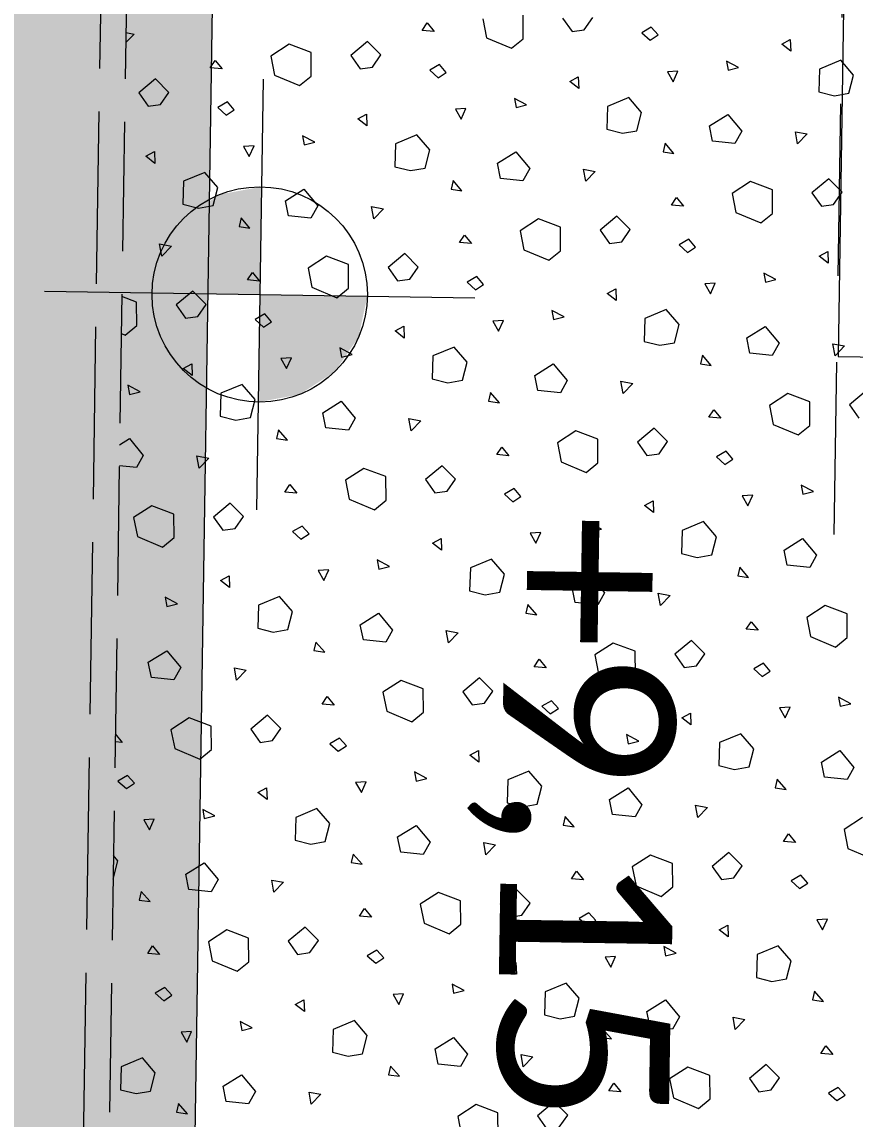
# Model space of a CAD drawing. Header units: metres. Extents: x -19025 to 34897, y -14024 to 26069.
# Drawn here: x -12855 to -12371, y -892 to -255 of the extents above; entities that cross this region are included whole.
import ezdxf

# ---------------------------------------------------------------- set-up
doc = ezdxf.new("R2010")
doc.units = ezdxf.units.M
doc.header["$MEASUREMENT"] = 0
for name, pattern in [('Strichlinie eng', [0.1, 0.075, -0.025]), ('Strichlinie mittel', [0.15, 0.1, -0.05]), ('Untersicht', [0.125, 0.1, -0.025])]:
    doc.linetypes.add(name, pattern=pattern)
for name, color, linetype in [('140 Bruestung Attika', 7, 'Continuous'), ('212 Gefälle 2D', 7, 'Continuous'), ('220 Bodenaufbau', 7, 'Continuous'), ('221 Gefälledämmung 3D', 7, 'Continuous'), ('910 Kote allgemein', 7, 'Continuous'), ('930 Beschriftung Allgemein', 7, 'Continuous'), ('937 Beschriftung Detail', 7, 'Continuous')]:
    doc.layers.add(name, color=color, linetype=linetype)
doc.styles.add('ERSTELLTER_STIL_5', font='calibril.ttf')

# ---------------------------------------------------------------- blocks, each defined once
blk = doc.blocks.new('Decke_5_1', base_point=(-13.24432, 2.8969))
at = {"layer": '220 Bodenaufbau', "color": 7, "linetype": 'Untersicht', "lineweight": 13, "flags": 128}
blk.add_lwpolyline([(-13.24432, 2.8969), (-13.18205, 6.95643), (-14.51577, 6.97688), (-14.57804, 2.91736)], close=True, dxfattribs=at)
blk = doc.blocks.new('Linie_9_1', base_point=(-14.13448, 3.75065))
at = {"layer": '212 Gefälle 2D', "color": 32, "linetype": 'Strichlinie mittel', "lineweight": 5, "true_color": 0xdd6f00}
blk.add_line((-14.13448, 3.75065), (-14.126, 4.30373), dxfattribs=at)
blk = doc.blocks.new('*X767')
at = {"layer": '930 Beschriftung Allgemein', "color": 254, "linetype": 'Continuous', "lineweight": 9, "true_color": 0xd4d4d4}
for p, q in [((-14.31508, 4.03837), (-14.31521, 4.05203)), ((-14.37381, 4.04311), (-14.37093, 4.0475)), ((-14.37093, 4.0475), (-14.36686, 4.04251)), ((-14.33858, 4.04997), (-14.3364, 4.03894)), ((-14.2922, 4.0503), (-14.28673, 4.04259)), ((-14.27961, 4.04362), (-14.27469, 4.05065)), ((-14.24069, 4.04509), (-14.24628, 4.04183)), ((-14.2367, 4.04055), (-14.24069, 4.04509)), ((-14.54112, 4.04107), (-14.54588, 4.03616)), ((-14.54579, 4.04196), (-14.54112, 4.04107)), ((-14.36686, 4.04251), (-14.37381, 4.04311)), ((-14.3364, 4.03894), (-14.32187, 4.03284)), ((-14.32187, 4.03284), (-14.31508, 4.03837)), ((-14.28673, 4.04259), (-14.27961, 4.04362)), ((-14.24628, 4.04183), (-14.24139, 4.03744)), ((-14.24139, 4.03744), (-14.2367, 4.04055)), ((-14.45103, 4.03516), (-14.46168, 4.02826)), ((-14.43831, 4.03033), (-14.45103, 4.03516)), ((-14.40555, 4.0367), (-14.4153, 4.02859)), ((-14.39779, 4.02894), (-14.40555, 4.0367)), ((-14.16498, 4.03522), (-14.15998, 4.03793)), ((-14.15969, 4.03113), (-14.16498, 4.03522)), ((-14.15998, 4.03793), (-14.15969, 4.03113)), ((-14.49691, 4.02141), (-14.49403, 4.02579)), ((-14.49403, 4.02579), (-14.48996, 4.02081)), ((-14.46168, 4.02826), (-14.45951, 4.01724)), ((-14.43818, 4.01666), (-14.43831, 4.03033)), ((-14.4153, 4.02859), (-14.40983, 4.02089)), ((-14.40271, 4.02191), (-14.39779, 4.02894)), ((-14.19705, 4.02542), (-14.19612, 4.0201)), ((-14.19, 4.02164), (-14.19705, 4.02542)), ((-14.13069, 4.02591), (-14.14301, 4.02077)), ((-14.12322, 4.01719), (-14.13069, 4.02591)), ((-14.48996, 4.02081), (-14.49691, 4.02141)), ((-14.40983, 4.02089), (-14.40271, 4.02191)), ((-14.36379, 4.02339), (-14.36938, 4.02012)), ((-14.36938, 4.02012), (-14.3645, 4.01573)), ((-14.3598, 4.01884), (-14.36379, 4.02339)), ((-14.22522, 4.01962), (-14.23132, 4.01923)), ((-14.23132, 4.01923), (-14.22801, 4.01343)), ((-14.22801, 4.01343), (-14.22522, 4.01962)), ((-14.19612, 4.0201), (-14.19, 4.02164)), ((-14.14301, 4.02077), (-14.14341, 4.00747)), ((-14.52865, 4.01499), (-14.5384, 4.00689)), ((-14.52089, 4.00724), (-14.52865, 4.01499)), ((-14.45951, 4.01724), (-14.44497, 4.01113)), ((-14.44497, 4.01113), (-14.43818, 4.01666)), ((-14.3645, 4.01573), (-14.3598, 4.01884)), ((-14.28808, 4.01352), (-14.28308, 4.01622)), ((-14.2828, 4.00943), (-14.28808, 4.01352)), ((-14.28308, 4.01622), (-14.2828, 4.00943)), ((-14.12593, 4.00667), (-14.12322, 4.01719)), ((-14.5384, 4.00689), (-14.53293, 3.99918)), ((-14.52581, 4.00021), (-14.52089, 4.00724)), ((-14.14341, 4.00747), (-14.13433, 4.00519)), ((-14.13433, 4.00519), (-14.12593, 4.00667)), ((-14.53293, 3.99918), (-14.52581, 4.00021)), ((-14.48689, 4.00168), (-14.49248, 3.99841)), ((-14.4829, 3.99714), (-14.48689, 4.00168)), ((-14.32015, 4.00371), (-14.31922, 3.9984)), ((-14.3131, 3.99993), (-14.32015, 4.00371)), ((-14.31922, 3.9984), (-14.3131, 3.99993)), ((-14.25379, 4.00421), (-14.26612, 3.99907)), ((-14.24632, 3.99549), (-14.25379, 4.00421)), ((-14.49248, 3.99841), (-14.4876, 3.99403)), ((-14.4876, 3.99403), (-14.4829, 3.99714)), ((-14.41118, 3.99181), (-14.40618, 3.99452)), ((-14.40618, 3.99452), (-14.4059, 3.98772)), ((-14.34833, 3.99792), (-14.35442, 3.99753)), ((-14.35442, 3.99753), (-14.35111, 3.99172)), ((-14.35111, 3.99172), (-14.34833, 3.99792)), ((-14.26612, 3.99907), (-14.26651, 3.98577)), ((-14.24903, 3.98497), (-14.24632, 3.99549)), ((-14.20694, 3.98775), (-14.19625, 3.99443)), ((-14.19625, 3.99443), (-14.18814, 3.98468)), ((-14.4059, 3.98772), (-14.41118, 3.99181)), ((-14.20515, 3.97894), (-14.20694, 3.98775)), ((-14.44325, 3.982), (-14.44232, 3.97669)), ((-14.4362, 3.97823), (-14.44325, 3.982)), ((-14.37689, 3.9825), (-14.38922, 3.97736)), ((-14.36942, 3.97378), (-14.37689, 3.9825)), ((-14.26651, 3.98577), (-14.25744, 3.98349)), ((-14.25744, 3.98349), (-14.24903, 3.98497)), ((-14.18814, 3.98468), (-14.19214, 3.97758)), ((-14.15696, 3.98439), (-14.15011, 3.98309)), ((-14.15571, 3.97731), (-14.15696, 3.98439)), ((-14.15011, 3.98309), (-14.15571, 3.97731)), ((-14.47143, 3.97621), (-14.47752, 3.97582)), ((-14.47752, 3.97582), (-14.47421, 3.97001)), ((-14.47421, 3.97001), (-14.47143, 3.97621)), ((-14.44232, 3.97669), (-14.4362, 3.97823)), ((-14.38922, 3.97736), (-14.38961, 3.96406)), ((-14.23272, 3.97776), (-14.23389, 3.97276)), ((-14.22757, 3.97182), (-14.23272, 3.97776)), ((-14.19214, 3.97758), (-14.20515, 3.97894)), ((-14.53428, 3.9701), (-14.52928, 3.97281)), ((-14.529, 3.96602), (-14.53428, 3.9701)), ((-14.52928, 3.97281), (-14.529, 3.96602)), ((-14.37213, 3.96326), (-14.36942, 3.97378)), ((-14.33004, 3.96605), (-14.31935, 3.97272)), ((-14.31935, 3.97272), (-14.31124, 3.96297)), ((-14.23389, 3.97276), (-14.22757, 3.97182)), ((-14.38961, 3.96406), (-14.38054, 3.96178)), ((-14.38054, 3.96178), (-14.37213, 3.96326)), ((-14.32825, 3.95723), (-14.33004, 3.96605)), ((-14.31124, 3.96297), (-14.31524, 3.95588)), ((-14.28006, 3.96269), (-14.27321, 3.96138)), ((-14.27881, 3.95561), (-14.28006, 3.96269)), ((-14.51232, 3.95566), (-14.51271, 3.94235)), ((-14.49999, 3.9608), (-14.51232, 3.95566)), ((-14.49252, 3.95207), (-14.49999, 3.9608)), ((-14.35582, 3.95605), (-14.357, 3.95105)), ((-14.35067, 3.95012), (-14.35582, 3.95605)), ((-14.31524, 3.95588), (-14.32825, 3.95723)), ((-14.27321, 3.96138), (-14.27881, 3.95561)), ((-14.18312, 3.95547), (-14.19377, 3.94857)), ((-14.1704, 3.95064), (-14.18312, 3.95547)), ((-14.13764, 3.95701), (-14.14739, 3.9489)), ((-14.12988, 3.94925), (-14.13764, 3.95701)), ((-14.49523, 3.94156), (-14.49252, 3.95207)), ((-14.45314, 3.94434), (-14.44245, 3.95102)), ((-14.44245, 3.95102), (-14.43434, 3.94127)), ((-14.357, 3.95105), (-14.35067, 3.95012)), ((-14.17028, 3.93697), (-14.1704, 3.95064)), ((-14.14739, 3.9489), (-14.14192, 3.9412)), ((-14.1348, 3.94222), (-14.12988, 3.94925)), ((-14.45136, 3.93553), (-14.45314, 3.94434)), ((-14.229, 3.94172), (-14.22612, 3.9461)), ((-14.22612, 3.9461), (-14.22205, 3.94112)), ((-14.19377, 3.94857), (-14.1916, 3.93755)), ((-14.51271, 3.94235), (-14.50364, 3.94007)), ((-14.50364, 3.94007), (-14.49523, 3.94156)), ((-14.43434, 3.94127), (-14.43834, 3.93417)), ((-14.40316, 3.94098), (-14.39631, 3.93968)), ((-14.40191, 3.9339), (-14.40316, 3.94098)), ((-14.39631, 3.93968), (-14.40191, 3.9339)), ((-14.22205, 3.94112), (-14.229, 3.94172)), ((-14.1916, 3.93755), (-14.17706, 3.93144)), ((-14.17706, 3.93144), (-14.17028, 3.93697)), ((-14.14192, 3.9412), (-14.1348, 3.94222)), ((-14.47892, 3.93435), (-14.4801, 3.92935)), ((-14.47377, 3.92841), (-14.47892, 3.93435)), ((-14.43834, 3.93417), (-14.45136, 3.93553)), ((-14.30622, 3.93376), (-14.31687, 3.92687)), ((-14.29351, 3.92893), (-14.30622, 3.93376)), ((-14.26074, 3.93531), (-14.27049, 3.9272)), ((-14.25298, 3.92755), (-14.26074, 3.93531)), ((-14.4801, 3.92935), (-14.47377, 3.92841)), ((-14.3521, 3.92001), (-14.34922, 3.9244)), ((-14.34922, 3.9244), (-14.34515, 3.91941)), ((-14.31687, 3.92687), (-14.3147, 3.91584)), ((-14.29338, 3.91527), (-14.29351, 3.92893)), ((-14.27049, 3.9272), (-14.26503, 3.91949)), ((-14.25791, 3.92052), (-14.25298, 3.92755)), ((-14.52626, 3.91927), (-14.51941, 3.91797)), ((-14.52501, 3.91219), (-14.52626, 3.91927)), ((-14.51941, 3.91797), (-14.52501, 3.91219)), ((-14.34515, 3.91941), (-14.3521, 3.92001)), ((-14.26503, 3.91949), (-14.25791, 3.92052)), ((-14.21898, 3.92199), (-14.22457, 3.91873)), ((-14.22457, 3.91873), (-14.21969, 3.91434)), ((-14.21969, 3.91434), (-14.21499, 3.91745)), ((-14.21499, 3.91745), (-14.21898, 3.92199)), ((-14.42932, 3.91206), (-14.43997, 3.90516)), ((-14.41661, 3.90723), (-14.42932, 3.91206)), ((-14.38384, 3.9136), (-14.39359, 3.90549)), ((-14.37609, 3.90584), (-14.38384, 3.9136)), ((-14.3147, 3.91584), (-14.30016, 3.90973)), ((-14.30016, 3.90973), (-14.29338, 3.91527)), ((-14.14327, 3.91212), (-14.13827, 3.91483)), ((-14.13799, 3.90803), (-14.14327, 3.91212)), ((-14.13827, 3.91483), (-14.13799, 3.90803)), ((-14.43997, 3.90516), (-14.4378, 3.89414)), ((-14.41648, 3.89356), (-14.41661, 3.90723)), ((-14.39359, 3.90549), (-14.38813, 3.89778)), ((-14.38101, 3.89881), (-14.37609, 3.90584)), ((-14.4752, 3.89831), (-14.47232, 3.90269)), ((-14.46825, 3.89771), (-14.4752, 3.89831)), ((-14.47232, 3.90269), (-14.46825, 3.89771)), ((-14.38813, 3.89778), (-14.38101, 3.89881)), ((-14.34209, 3.90029), (-14.34767, 3.89702)), ((-14.33809, 3.89574), (-14.34209, 3.90029)), ((-14.17535, 3.90231), (-14.17441, 3.897)), ((-14.16829, 3.89854), (-14.17535, 3.90231)), ((-14.17441, 3.897), (-14.16829, 3.89854)), ((-14.50694, 3.89189), (-14.51669, 3.88379)), ((-14.49919, 3.88413), (-14.50694, 3.89189)), ((-14.4378, 3.89414), (-14.42326, 3.88803)), ((-14.42326, 3.88803), (-14.41648, 3.89356)), ((-14.34767, 3.89702), (-14.34279, 3.89263)), ((-14.34279, 3.89263), (-14.33809, 3.89574)), ((-14.26637, 3.89042), (-14.26137, 3.89312)), ((-14.26137, 3.89312), (-14.26109, 3.88633)), ((-14.20352, 3.89652), (-14.20961, 3.89613)), ((-14.20961, 3.89613), (-14.2063, 3.89033)), ((-14.2063, 3.89033), (-14.20352, 3.89652)), ((-14.53971, 3.88552), (-14.54814, 3.88873)), ((-14.53958, 3.87185), (-14.53971, 3.88552)), ((-14.26109, 3.88633), (-14.26637, 3.89042)), ((-14.51669, 3.88379), (-14.51123, 3.87608)), ((-14.50411, 3.87711), (-14.49919, 3.88413)), ((-14.29845, 3.88061), (-14.29751, 3.8753)), ((-14.29139, 3.87683), (-14.29845, 3.88061)), ((-14.23208, 3.88111), (-14.24441, 3.87597)), ((-14.22461, 3.87238), (-14.23208, 3.88111)), ((-14.51123, 3.87608), (-14.50411, 3.87711)), ((-14.46519, 3.87858), (-14.47077, 3.87531)), ((-14.47077, 3.87531), (-14.46589, 3.87093)), ((-14.46589, 3.87093), (-14.46119, 3.87404)), ((-14.46119, 3.87404), (-14.46519, 3.87858)), ((-14.32662, 3.87482), (-14.33271, 3.87443)), ((-14.33271, 3.87443), (-14.32941, 3.86862)), ((-14.32941, 3.86862), (-14.32662, 3.87482)), ((-14.29751, 3.8753), (-14.29139, 3.87683)), ((-14.24441, 3.87597), (-14.2448, 3.86266)), ((-14.54847, 3.86721), (-14.54636, 3.86632)), ((-14.54636, 3.86632), (-14.53958, 3.87185)), ((-14.38947, 3.86871), (-14.38448, 3.87142)), ((-14.38419, 3.86462), (-14.38947, 3.86871)), ((-14.38448, 3.87142), (-14.38419, 3.86462)), ((-14.22732, 3.86187), (-14.22461, 3.87238)), ((-14.18523, 3.86465), (-14.17454, 3.87133)), ((-14.17454, 3.87133), (-14.16643, 3.86158)), ((-14.2448, 3.86266), (-14.23573, 3.86038)), ((-14.23573, 3.86038), (-14.22732, 3.86187)), ((-14.18345, 3.85584), (-14.18523, 3.86465)), ((-14.16643, 3.86158), (-14.17043, 3.85448)), ((-14.13525, 3.86129), (-14.12841, 3.85999)), ((-14.134, 3.85421), (-14.13525, 3.86129)), ((-14.12841, 3.85999), (-14.134, 3.85421)), ((-14.42155, 3.8589), (-14.42061, 3.85359)), ((-14.41449, 3.85513), (-14.42155, 3.8589)), ((-14.42061, 3.85359), (-14.41449, 3.85513)), ((-14.36751, 3.85426), (-14.3679, 3.84096)), ((-14.35518, 3.8594), (-14.36751, 3.85426)), ((-14.34771, 3.85068), (-14.35518, 3.8594)), ((-14.21102, 3.85466), (-14.21219, 3.84966)), ((-14.20586, 3.84872), (-14.21102, 3.85466)), ((-14.17043, 3.85448), (-14.18345, 3.85584)), ((-14.51258, 3.847), (-14.50758, 3.84971)), ((-14.50729, 3.84292), (-14.51258, 3.847)), ((-14.50758, 3.84971), (-14.50729, 3.84292)), ((-14.44972, 3.85311), (-14.45581, 3.85272)), ((-14.45581, 3.85272), (-14.45251, 3.84691)), ((-14.45251, 3.84691), (-14.44972, 3.85311)), ((-14.35042, 3.84016), (-14.34771, 3.85068)), ((-14.30833, 3.84295), (-14.29764, 3.84962)), ((-14.29764, 3.84962), (-14.28953, 3.83987)), ((-14.21219, 3.84966), (-14.20586, 3.84872)), ((-14.3679, 3.84096), (-14.35883, 3.83868)), ((-14.30655, 3.83413), (-14.30833, 3.84295)), ((-14.54465, 3.8372), (-14.54371, 3.83189)), ((-14.53759, 3.83342), (-14.54465, 3.8372)), ((-14.47828, 3.8377), (-14.49061, 3.83256)), ((-14.47081, 3.82897), (-14.47828, 3.8377)), ((-14.35883, 3.83868), (-14.35042, 3.84016)), ((-14.28953, 3.83987), (-14.29353, 3.83278)), ((-14.25835, 3.83959), (-14.25151, 3.83828)), ((-14.2571, 3.8325), (-14.25835, 3.83959)), ((-14.25151, 3.83828), (-14.2571, 3.8325)), ((-14.54371, 3.83189), (-14.53759, 3.83342)), ((-14.49061, 3.83256), (-14.491, 3.81925)), ((-14.47352, 3.81846), (-14.47081, 3.82897)), ((-14.43143, 3.82124), (-14.42074, 3.82792)), ((-14.42074, 3.82792), (-14.41264, 3.81816)), ((-14.33412, 3.83295), (-14.33529, 3.82795)), ((-14.33529, 3.82795), (-14.32896, 3.82701)), ((-14.32896, 3.82701), (-14.33412, 3.83295)), ((-14.29353, 3.83278), (-14.30655, 3.83413)), ((-14.16142, 3.83237), (-14.17206, 3.82547)), ((-14.1487, 3.82754), (-14.16142, 3.83237)), ((-14.11593, 3.83391), (-14.12568, 3.8258)), ((-14.20729, 3.81862), (-14.20442, 3.823)), ((-14.20442, 3.823), (-14.20034, 3.81802)), ((-14.17206, 3.82547), (-14.16989, 3.81445)), ((-14.14857, 3.81387), (-14.1487, 3.82754)), ((-14.12568, 3.8258), (-14.12022, 3.8181)), ((-14.491, 3.81925), (-14.48193, 3.81697)), ((-14.48193, 3.81697), (-14.47352, 3.81846)), ((-14.42965, 3.81243), (-14.43143, 3.82124)), ((-14.41264, 3.81816), (-14.41663, 3.81107)), ((-14.38145, 3.81788), (-14.37461, 3.81658)), ((-14.38021, 3.8108), (-14.38145, 3.81788)), ((-14.37461, 3.81658), (-14.38021, 3.8108)), ((-14.20034, 3.81802), (-14.20729, 3.81862)), ((-14.45722, 3.81124), (-14.45839, 3.80625)), ((-14.45206, 3.80531), (-14.45722, 3.81124)), ((-14.41663, 3.81107), (-14.42965, 3.81243)), ((-14.28452, 3.81066), (-14.29516, 3.80377)), ((-14.2718, 3.80583), (-14.28452, 3.81066)), ((-14.23904, 3.8122), (-14.24879, 3.8041)), ((-14.23128, 3.80445), (-14.23904, 3.8122)), ((-14.16989, 3.81445), (-14.15535, 3.80834)), ((-14.15535, 3.80834), (-14.14857, 3.81387)), ((-14.54946, 3.8027), (-14.54384, 3.80621)), ((-14.54384, 3.80621), (-14.53574, 3.79646)), ((-14.45839, 3.80625), (-14.45206, 3.80531)), ((-14.29516, 3.80377), (-14.29299, 3.79274)), ((-14.27167, 3.79216), (-14.2718, 3.80583)), ((-14.24879, 3.8041), (-14.24332, 3.79639)), ((-14.2362, 3.79742), (-14.23128, 3.80445)), ((-14.53574, 3.79646), (-14.53973, 3.78936)), ((-14.50456, 3.79617), (-14.49771, 3.79487)), ((-14.50331, 3.78909), (-14.50456, 3.79617)), ((-14.33039, 3.79691), (-14.32752, 3.8013)), ((-14.32344, 3.79631), (-14.33039, 3.79691)), ((-14.32752, 3.8013), (-14.32344, 3.79631)), ((-14.24332, 3.79639), (-14.2362, 3.79742)), ((-14.19728, 3.79889), (-14.20286, 3.79562)), ((-14.19328, 3.79435), (-14.19728, 3.79889)), ((-14.53973, 3.78936), (-14.54965, 3.7904)), ((-14.49771, 3.79487), (-14.50331, 3.78909)), ((-14.36214, 3.7905), (-14.37189, 3.78239)), ((-14.35438, 3.78274), (-14.36214, 3.7905)), ((-14.29299, 3.79274), (-14.27845, 3.78663)), ((-14.27845, 3.78663), (-14.27167, 3.79216)), ((-14.20286, 3.79562), (-14.19798, 3.79124)), ((-14.19798, 3.79124), (-14.19328, 3.79435)), ((-14.40762, 3.78896), (-14.41827, 3.78206)), ((-14.3949, 3.78413), (-14.40762, 3.78896)), ((-14.39477, 3.77046), (-14.3949, 3.78413)), ((-14.4535, 3.7752), (-14.45062, 3.77959)), ((-14.45062, 3.77959), (-14.44654, 3.7746)), ((-14.41827, 3.78206), (-14.41609, 3.77103)), ((-14.37189, 3.78239), (-14.36642, 3.77468)), ((-14.3593, 3.77571), (-14.35438, 3.78274)), ((-14.32038, 3.77718), (-14.32596, 3.77392)), ((-14.31638, 3.77264), (-14.32038, 3.77718)), ((-14.15364, 3.77921), (-14.1527, 3.7739)), ((-14.14658, 3.77544), (-14.15364, 3.77921)), ((-14.44654, 3.7746), (-14.4535, 3.7752)), ((-14.41609, 3.77103), (-14.40155, 3.76493)), ((-14.36642, 3.77468), (-14.3593, 3.77571)), ((-14.32596, 3.77392), (-14.32108, 3.76953)), ((-14.32108, 3.76953), (-14.31638, 3.77264)), ((-14.18181, 3.77342), (-14.1879, 3.77303)), ((-14.1879, 3.77303), (-14.1846, 3.76723)), ((-14.1846, 3.76723), (-14.18181, 3.77342)), ((-14.1527, 3.7739), (-14.14658, 3.77544)), ((-14.53072, 3.76725), (-14.54137, 3.76035)), ((-14.518, 3.76242), (-14.53072, 3.76725)), ((-14.48524, 3.76879), (-14.49499, 3.76068)), ((-14.47748, 3.76103), (-14.48524, 3.76879)), ((-14.40155, 3.76493), (-14.39477, 3.77046)), ((-14.24467, 3.76731), (-14.23967, 3.77002)), ((-14.23938, 3.76323), (-14.24467, 3.76731)), ((-14.23967, 3.77002), (-14.23938, 3.76323)), ((-14.54137, 3.76035), (-14.53919, 3.74933)), ((-14.51787, 3.74875), (-14.518, 3.76242)), ((-14.49499, 3.76068), (-14.48952, 3.75298)), ((-14.4824, 3.75401), (-14.47748, 3.76103)), ((-14.21038, 3.75801), (-14.2227, 3.75287)), ((-14.20291, 3.74928), (-14.21038, 3.75801)), ((-14.48952, 3.75298), (-14.4824, 3.75401)), ((-14.44348, 3.75548), (-14.44907, 3.75221)), ((-14.44907, 3.75221), (-14.44418, 3.74782)), ((-14.43948, 3.75094), (-14.44348, 3.75548)), ((-14.30491, 3.75171), (-14.31101, 3.75133)), ((-14.3077, 3.74552), (-14.30491, 3.75171)), ((-14.27674, 3.75751), (-14.2758, 3.7522)), ((-14.26969, 3.75373), (-14.27674, 3.75751)), ((-14.2758, 3.7522), (-14.26969, 3.75373)), ((-14.2227, 3.75287), (-14.2231, 3.73956)), ((-14.53919, 3.74933), (-14.52466, 3.74322)), ((-14.52466, 3.74322), (-14.51787, 3.74875)), ((-14.44418, 3.74782), (-14.43948, 3.75094)), ((-14.36777, 3.74561), (-14.36277, 3.74832)), ((-14.36248, 3.74152), (-14.36777, 3.74561)), ((-14.36277, 3.74832), (-14.36248, 3.74152)), ((-14.31101, 3.75133), (-14.3077, 3.74552)), ((-14.20561, 3.73877), (-14.20291, 3.74928)), ((-14.16352, 3.74155), (-14.15284, 3.74823)), ((-14.15284, 3.74823), (-14.14473, 3.73848)), ((-14.2231, 3.73956), (-14.21402, 3.73728)), ((-14.21402, 3.73728), (-14.20561, 3.73877)), ((-14.16174, 3.73274), (-14.16352, 3.74155)), ((-14.39984, 3.7358), (-14.39891, 3.73049)), ((-14.39279, 3.73203), (-14.39984, 3.7358)), ((-14.33348, 3.7363), (-14.3458, 3.73116)), ((-14.32601, 3.72758), (-14.33348, 3.7363)), ((-14.14872, 3.73138), (-14.16174, 3.73274)), ((-14.14473, 3.73848), (-14.14872, 3.73138)), ((-14.49087, 3.7239), (-14.48587, 3.72661)), ((-14.48587, 3.72661), (-14.48559, 3.71981)), ((-14.42801, 3.73001), (-14.43411, 3.72962)), ((-14.43411, 3.72962), (-14.4308, 3.72381)), ((-14.4308, 3.72381), (-14.42801, 3.73001)), ((-14.39891, 3.73049), (-14.39279, 3.73203)), ((-14.3458, 3.73116), (-14.3462, 3.71786)), ((-14.32872, 3.71706), (-14.32601, 3.72758)), ((-14.28662, 3.71984), (-14.27594, 3.72652)), ((-14.27594, 3.72652), (-14.26783, 3.71677)), ((-14.18931, 3.73156), (-14.19048, 3.72656)), ((-14.19048, 3.72656), (-14.18416, 3.72562)), ((-14.18416, 3.72562), (-14.18931, 3.73156)), ((-14.48559, 3.71981), (-14.49087, 3.7239)), ((-14.28484, 3.71103), (-14.28662, 3.71984)), ((-14.52294, 3.7141), (-14.52201, 3.70878)), ((-14.51589, 3.71032), (-14.52294, 3.7141)), ((-14.45658, 3.71459), (-14.46891, 3.70945)), ((-14.44911, 3.70587), (-14.45658, 3.71459)), ((-14.3462, 3.71786), (-14.33712, 3.71558)), ((-14.33712, 3.71558), (-14.32872, 3.71706)), ((-14.26783, 3.71677), (-14.27183, 3.70968)), ((-14.23665, 3.71648), (-14.2298, 3.71518)), ((-14.2354, 3.7094), (-14.23665, 3.71648)), ((-14.2298, 3.71518), (-14.2354, 3.7094)), ((-14.52201, 3.70878), (-14.51589, 3.71032)), ((-14.46891, 3.70945), (-14.4693, 3.69615)), ((-14.31241, 3.70985), (-14.31358, 3.70485)), ((-14.30726, 3.70391), (-14.31241, 3.70985)), ((-14.27183, 3.70968), (-14.28484, 3.71103)), ((-14.13971, 3.70927), (-14.15036, 3.70237)), ((-14.12699, 3.70444), (-14.13971, 3.70927)), ((-14.45182, 3.69535), (-14.44911, 3.70587)), ((-14.40973, 3.69814), (-14.39904, 3.70481)), ((-14.39904, 3.70481), (-14.39093, 3.69506)), ((-14.31358, 3.70485), (-14.30726, 3.70391)), ((-14.15036, 3.70237), (-14.14819, 3.69135)), ((-14.12686, 3.69077), (-14.12699, 3.70444)), ((-14.4693, 3.69615), (-14.46023, 3.69387)), ((-14.46023, 3.69387), (-14.45182, 3.69535)), ((-14.40794, 3.68933), (-14.40973, 3.69814)), ((-14.39093, 3.69506), (-14.39493, 3.68797)), ((-14.35975, 3.69478), (-14.3529, 3.69348)), ((-14.3585, 3.6877), (-14.35975, 3.69478)), ((-14.18559, 3.69552), (-14.18271, 3.6999)), ((-14.17864, 3.69492), (-14.18559, 3.69552)), ((-14.18271, 3.6999), (-14.17864, 3.69492)), ((-14.43551, 3.68814), (-14.43668, 3.68315)), ((-14.43036, 3.68221), (-14.43551, 3.68814)), ((-14.39493, 3.68797), (-14.40794, 3.68933)), ((-14.3529, 3.69348), (-14.3585, 3.6877)), ((-14.21733, 3.6891), (-14.22708, 3.681)), ((-14.20957, 3.68134), (-14.21733, 3.6891)), ((-14.14819, 3.69135), (-14.13365, 3.68524)), ((-14.13365, 3.68524), (-14.12686, 3.69077)), ((-14.53283, 3.67643), (-14.52214, 3.68311)), ((-14.52214, 3.68311), (-14.51403, 3.67336)), ((-14.43668, 3.68315), (-14.43036, 3.68221)), ((-14.26281, 3.68756), (-14.27346, 3.68067)), ((-14.25009, 3.68273), (-14.26281, 3.68756)), ((-14.24996, 3.66906), (-14.25009, 3.68273)), ((-14.53104, 3.66762), (-14.53283, 3.67643)), ((-14.30869, 3.67381), (-14.30581, 3.6782)), ((-14.30581, 3.6782), (-14.30174, 3.67321)), ((-14.27346, 3.68067), (-14.27129, 3.66964)), ((-14.22708, 3.681), (-14.22161, 3.67329)), ((-14.21449, 3.67432), (-14.20957, 3.68134)), ((-14.17557, 3.67579), (-14.18116, 3.67252)), ((-14.17158, 3.67125), (-14.17557, 3.67579)), ((-14.51403, 3.67336), (-14.51803, 3.66626)), ((-14.48285, 3.67307), (-14.476, 3.67177)), ((-14.4816, 3.66599), (-14.48285, 3.67307)), ((-14.476, 3.67177), (-14.4816, 3.66599)), ((-14.30174, 3.67321), (-14.30869, 3.67381)), ((-14.27129, 3.66964), (-14.25675, 3.66353)), ((-14.25675, 3.66353), (-14.24996, 3.66906)), ((-14.22161, 3.67329), (-14.21449, 3.67432)), ((-14.18116, 3.67252), (-14.17628, 3.66814)), ((-14.17628, 3.66814), (-14.17158, 3.67125)), ((-14.51803, 3.66626), (-14.53104, 3.66762)), ((-14.38591, 3.66586), (-14.39656, 3.65896)), ((-14.37319, 3.66103), (-14.38591, 3.66586)), ((-14.34043, 3.6674), (-14.35018, 3.65929)), ((-14.33267, 3.65964), (-14.34043, 3.6674)), ((-14.43179, 3.6521), (-14.42891, 3.65649)), ((-14.42891, 3.65649), (-14.42484, 3.6515)), ((-14.39656, 3.65896), (-14.39439, 3.64793)), ((-14.37307, 3.64736), (-14.37319, 3.66103)), ((-14.35018, 3.65929), (-14.34471, 3.65158)), ((-14.33759, 3.65261), (-14.33267, 3.65964)), ((-14.13193, 3.65611), (-14.131, 3.6508)), ((-14.12488, 3.65234), (-14.13193, 3.65611)), ((-14.42484, 3.6515), (-14.43179, 3.6521)), ((-14.34471, 3.65158), (-14.33759, 3.65261)), ((-14.29867, 3.65408), (-14.30426, 3.65082)), ((-14.30426, 3.65082), (-14.29938, 3.64643)), ((-14.29938, 3.64643), (-14.29468, 3.64954)), ((-14.29468, 3.64954), (-14.29867, 3.65408)), ((-14.16011, 3.65032), (-14.1662, 3.64993)), ((-14.1662, 3.64993), (-14.16289, 3.64412)), ((-14.16289, 3.64412), (-14.16011, 3.65032)), ((-14.131, 3.6508), (-14.12488, 3.65234)), ((-14.50901, 3.64415), (-14.51966, 3.63725)), ((-14.4963, 3.63932), (-14.50901, 3.64415)), ((-14.46353, 3.64569), (-14.47328, 3.63758)), ((-14.45577, 3.63793), (-14.46353, 3.64569)), ((-14.39439, 3.64793), (-14.37985, 3.64183)), ((-14.37985, 3.64183), (-14.37307, 3.64736)), ((-14.22296, 3.64421), (-14.21796, 3.64692)), ((-14.21768, 3.64013), (-14.22296, 3.64421)), ((-14.21796, 3.64692), (-14.21768, 3.64013)), ((-14.51966, 3.63725), (-14.51749, 3.62623)), ((-14.49617, 3.62565), (-14.4963, 3.63932)), ((-14.47328, 3.63758), (-14.46782, 3.62988)), ((-14.4607, 3.6309), (-14.45577, 3.63793)), ((-14.55204, 3.63474), (-14.55201, 3.63478)), ((-14.55201, 3.63478), (-14.54794, 3.6298)), ((-14.46782, 3.62988), (-14.4607, 3.6309)), ((-14.42177, 3.63238), (-14.42736, 3.62911)), ((-14.41778, 3.62783), (-14.42177, 3.63238)), ((-14.25503, 3.63441), (-14.2541, 3.6291)), ((-14.24798, 3.63063), (-14.25503, 3.63441)), ((-14.2541, 3.6291), (-14.24798, 3.63063)), ((-14.18867, 3.63491), (-14.201, 3.62977)), ((-14.1812, 3.62618), (-14.18867, 3.63491)), ((-14.54794, 3.6298), (-14.55211, 3.63016)), ((-14.51749, 3.62623), (-14.50295, 3.62012)), ((-14.50295, 3.62012), (-14.49617, 3.62565)), ((-14.42736, 3.62911), (-14.42248, 3.62472)), ((-14.42248, 3.62472), (-14.41778, 3.62783)), ((-14.34606, 3.62251), (-14.34106, 3.62521)), ((-14.34106, 3.62521), (-14.34078, 3.61842)), ((-14.28321, 3.62861), (-14.2893, 3.62822)), ((-14.2893, 3.62822), (-14.28599, 3.62242)), ((-14.28599, 3.62242), (-14.28321, 3.62861)), ((-14.201, 3.62977), (-14.20139, 3.61646)), ((-14.18391, 3.61567), (-14.1812, 3.62618)), ((-14.14182, 3.61845), (-14.13113, 3.62513)), ((-14.13113, 3.62513), (-14.12302, 3.61537)), ((-14.34078, 3.61842), (-14.34606, 3.62251)), ((-14.14004, 3.60964), (-14.14182, 3.61845)), ((-14.37814, 3.6127), (-14.3772, 3.60739)), ((-14.37108, 3.60892), (-14.37814, 3.6127)), ((-14.31177, 3.6132), (-14.3241, 3.60806)), ((-14.3043, 3.60448), (-14.31177, 3.6132)), ((-14.20139, 3.61646), (-14.19232, 3.61418)), ((-14.19232, 3.61418), (-14.18391, 3.61567)), ((-14.12302, 3.61537), (-14.12702, 3.60828)), ((-14.54488, 3.61067), (-14.55046, 3.60741)), ((-14.55046, 3.60741), (-14.54558, 3.60302)), ((-14.54558, 3.60302), (-14.54088, 3.60613)), ((-14.54088, 3.60613), (-14.54488, 3.61067)), ((-14.40631, 3.60691), (-14.4124, 3.60652)), ((-14.4124, 3.60652), (-14.40909, 3.60071)), ((-14.40909, 3.60071), (-14.40631, 3.60691)), ((-14.3772, 3.60739), (-14.37108, 3.60892)), ((-14.3241, 3.60806), (-14.32449, 3.59476)), ((-14.1676, 3.60845), (-14.16878, 3.60346)), ((-14.16245, 3.60252), (-14.1676, 3.60845)), ((-14.12702, 3.60828), (-14.14004, 3.60964)), ((-14.46916, 3.6008), (-14.46416, 3.60351)), ((-14.46388, 3.59671), (-14.46916, 3.6008)), ((-14.46416, 3.60351), (-14.46388, 3.59671)), ((-14.30701, 3.59396), (-14.3043, 3.60448)), ((-14.26492, 3.59674), (-14.25423, 3.60342)), ((-14.25423, 3.60342), (-14.24612, 3.59367)), ((-14.16878, 3.60346), (-14.16245, 3.60252)), ((-14.32449, 3.59476), (-14.31542, 3.59248)), ((-14.31542, 3.59248), (-14.30701, 3.59396)), ((-14.26314, 3.58793), (-14.26492, 3.59674)), ((-14.24612, 3.59367), (-14.25012, 3.58657)), ((-14.21494, 3.59338), (-14.20809, 3.59208)), ((-14.21369, 3.5863), (-14.21494, 3.59338)), ((-14.50124, 3.59099), (-14.5003, 3.58568)), ((-14.49418, 3.58722), (-14.50124, 3.59099)), ((-14.5003, 3.58568), (-14.49418, 3.58722)), ((-14.4472, 3.58635), (-14.44759, 3.57305)), ((-14.43487, 3.59149), (-14.4472, 3.58635)), ((-14.4274, 3.58277), (-14.43487, 3.59149)), ((-14.29071, 3.58675), (-14.29188, 3.58175)), ((-14.28555, 3.58081), (-14.29071, 3.58675)), ((-14.25012, 3.58657), (-14.26314, 3.58793)), ((-14.20809, 3.59208), (-14.21369, 3.5863)), ((-14.118, 3.58617), (-14.12865, 3.57927)), ((-14.52941, 3.5852), (-14.5355, 3.58481)), ((-14.5355, 3.58481), (-14.5322, 3.57901)), ((-14.5322, 3.57901), (-14.52941, 3.5852)), ((-14.43011, 3.57225), (-14.4274, 3.58277)), ((-14.38802, 3.57504), (-14.37733, 3.58171)), ((-14.37733, 3.58171), (-14.36922, 3.57196)), ((-14.29188, 3.58175), (-14.28555, 3.58081)), ((-14.38624, 3.56622), (-14.38802, 3.57504)), ((-14.16388, 3.57241), (-14.161, 3.5768)), ((-14.161, 3.5768), (-14.15693, 3.57181)), ((-14.12865, 3.57927), (-14.12648, 3.56824)), ((-14.44759, 3.57305), (-14.43852, 3.57077)), ((-14.43852, 3.57077), (-14.43011, 3.57225)), ((-14.36922, 3.57196), (-14.37322, 3.56487)), ((-14.33804, 3.57168), (-14.3312, 3.57037)), ((-14.33679, 3.5646), (-14.33804, 3.57168)), ((-14.3312, 3.57037), (-14.33679, 3.5646)), ((-14.15693, 3.57181), (-14.16388, 3.57241)), ((-14.12648, 3.56824), (-14.11194, 3.56214)), ((-14.55321, 3.55055), (-14.5505, 3.56106)), ((-14.5505, 3.56106), (-14.55312, 3.56412)), ((-14.41381, 3.56504), (-14.41498, 3.56004)), ((-14.40865, 3.55911), (-14.41381, 3.56504)), ((-14.37322, 3.56487), (-14.38624, 3.56622)), ((-14.2411, 3.56446), (-14.25175, 3.55756)), ((-14.22839, 3.55963), (-14.2411, 3.56446)), ((-14.19562, 3.566), (-14.20537, 3.55789)), ((-14.18787, 3.55824), (-14.19562, 3.566)), ((-14.51112, 3.55333), (-14.50043, 3.56001)), ((-14.50043, 3.56001), (-14.49232, 3.55026)), ((-14.41498, 3.56004), (-14.40865, 3.55911)), ((-14.28698, 3.55071), (-14.2841, 3.55509)), ((-14.2841, 3.55509), (-14.28003, 3.55011)), ((-14.25175, 3.55756), (-14.24958, 3.54654)), ((-14.22826, 3.54596), (-14.22839, 3.55963)), ((-14.20537, 3.55789), (-14.19991, 3.55019)), ((-14.19279, 3.55122), (-14.18787, 3.55824)), ((-14.55333, 3.55053), (-14.55321, 3.55055)), ((-14.50934, 3.54452), (-14.51112, 3.55333)), ((-14.49232, 3.55026), (-14.49632, 3.54316)), ((-14.46114, 3.54997), (-14.4543, 3.54867)), ((-14.45989, 3.54289), (-14.46114, 3.54997)), ((-14.4543, 3.54867), (-14.45989, 3.54289)), ((-14.28003, 3.55011), (-14.28698, 3.55071)), ((-14.19991, 3.55019), (-14.19279, 3.55122)), ((-14.15387, 3.55269), (-14.15945, 3.54942)), ((-14.15945, 3.54942), (-14.15457, 3.54503)), ((-14.15457, 3.54503), (-14.14987, 3.54815)), ((-14.14987, 3.54815), (-14.15387, 3.55269)), ((-14.53691, 3.54334), (-14.53808, 3.53834)), ((-14.53175, 3.5374), (-14.53691, 3.54334)), ((-14.49632, 3.54316), (-14.50934, 3.54452)), ((-14.36421, 3.54276), (-14.37485, 3.53586)), ((-14.35149, 3.53792), (-14.36421, 3.54276)), ((-14.31872, 3.5443), (-14.32847, 3.53619)), ((-14.31097, 3.53654), (-14.31872, 3.5443)), ((-14.24958, 3.54654), (-14.23504, 3.54043)), ((-14.23504, 3.54043), (-14.22826, 3.54596)), ((-14.53808, 3.53834), (-14.53175, 3.5374)), ((-14.37485, 3.53586), (-14.37268, 3.52483)), ((-14.35136, 3.52426), (-14.35149, 3.53792)), ((-14.32847, 3.53619), (-14.32301, 3.52848)), ((-14.31589, 3.52951), (-14.31097, 3.53654)), ((-14.41008, 3.529), (-14.40721, 3.53339)), ((-14.40313, 3.5284), (-14.41008, 3.529)), ((-14.40721, 3.53339), (-14.40313, 3.5284)), ((-14.32301, 3.52848), (-14.31589, 3.52951)), ((-14.27697, 3.53098), (-14.28255, 3.52772)), ((-14.27297, 3.52644), (-14.27697, 3.53098)), ((-14.44182, 3.52259), (-14.45158, 3.51448)), ((-14.43407, 3.51483), (-14.44182, 3.52259)), ((-14.37268, 3.52483), (-14.35814, 3.51873)), ((-14.35814, 3.51873), (-14.35136, 3.52426)), ((-14.28255, 3.52772), (-14.27767, 3.52333)), ((-14.27767, 3.52333), (-14.27297, 3.52644)), ((-14.20126, 3.52111), (-14.19626, 3.52382)), ((-14.19626, 3.52382), (-14.19597, 3.51702)), ((-14.1384, 3.52722), (-14.14449, 3.52683)), ((-14.14449, 3.52683), (-14.14119, 3.52102)), ((-14.14119, 3.52102), (-14.1384, 3.52722)), ((-14.48731, 3.52105), (-14.49795, 3.51415)), ((-14.47459, 3.51622), (-14.48731, 3.52105)), ((-14.47446, 3.50255), (-14.47459, 3.51622)), ((-14.19597, 3.51702), (-14.20126, 3.52111)), ((-14.53318, 3.5073), (-14.53031, 3.51168)), ((-14.53031, 3.51168), (-14.52623, 3.5067)), ((-14.49795, 3.51415), (-14.49578, 3.50313)), ((-14.45158, 3.51448), (-14.44611, 3.50678)), ((-14.43899, 3.5078), (-14.43407, 3.51483)), ((-14.23333, 3.51131), (-14.23239, 3.50599)), ((-14.22627, 3.50753), (-14.23333, 3.51131)), ((-14.16696, 3.5118), (-14.17929, 3.50666)), ((-14.15949, 3.50308), (-14.16696, 3.5118)), ((-14.52623, 3.5067), (-14.53318, 3.5073)), ((-14.49578, 3.50313), (-14.48124, 3.49702)), ((-14.44611, 3.50678), (-14.43899, 3.5078)), ((-14.40007, 3.50928), (-14.40565, 3.50601)), ((-14.40565, 3.50601), (-14.40077, 3.50162)), ((-14.40077, 3.50162), (-14.39607, 3.50473)), ((-14.39607, 3.50473), (-14.40007, 3.50928)), ((-14.2615, 3.50551), (-14.26759, 3.50512)), ((-14.26759, 3.50512), (-14.26429, 3.49932)), ((-14.26429, 3.49932), (-14.2615, 3.50551)), ((-14.23239, 3.50599), (-14.22627, 3.50753)), ((-14.17929, 3.50666), (-14.17968, 3.49336)), ((-14.1622, 3.49256), (-14.15949, 3.50308)), ((-14.48124, 3.49702), (-14.47446, 3.50255)), ((-14.32436, 3.49941), (-14.31936, 3.50211)), ((-14.31907, 3.49532), (-14.32436, 3.49941)), ((-14.31936, 3.50211), (-14.31907, 3.49532)), ((-14.17968, 3.49336), (-14.17061, 3.49108)), ((-14.17061, 3.49108), (-14.1622, 3.49256)), ((-14.52317, 3.48757), (-14.52875, 3.4843)), ((-14.52875, 3.4843), (-14.52387, 3.47992)), ((-14.51917, 3.48303), (-14.52317, 3.48757)), ((-14.35643, 3.4896), (-14.35549, 3.48429)), ((-14.34937, 3.48582), (-14.35643, 3.4896)), ((-14.35549, 3.48429), (-14.34937, 3.48582)), ((-14.30239, 3.48496), (-14.30278, 3.47166)), ((-14.29006, 3.4901), (-14.30239, 3.48496)), ((-14.28259, 3.48138), (-14.29006, 3.4901)), ((-14.1459, 3.48535), (-14.14707, 3.48036)), ((-14.14074, 3.47942), (-14.1459, 3.48535)), ((-14.52387, 3.47992), (-14.51917, 3.48303)), ((-14.44746, 3.4777), (-14.44246, 3.48041)), ((-14.44217, 3.47361), (-14.44746, 3.4777)), ((-14.44246, 3.48041), (-14.44217, 3.47361)), ((-14.3846, 3.48381), (-14.39069, 3.48342)), ((-14.39069, 3.48342), (-14.38739, 3.47761)), ((-14.38739, 3.47761), (-14.3846, 3.48381)), ((-14.2853, 3.47086), (-14.28259, 3.48138)), ((-14.24321, 3.47364), (-14.23252, 3.48032)), ((-14.23252, 3.48032), (-14.22442, 3.47057)), ((-14.14707, 3.48036), (-14.14074, 3.47942)), ((-14.30278, 3.47166), (-14.29371, 3.46938)), ((-14.24143, 3.46483), (-14.24321, 3.47364)), ((-14.47953, 3.46789), (-14.47859, 3.46258)), ((-14.47248, 3.46412), (-14.47953, 3.46789)), ((-14.41317, 3.46839), (-14.42549, 3.46325)), ((-14.4057, 3.45967), (-14.41317, 3.46839)), ((-14.29371, 3.46938), (-14.2853, 3.47086)), ((-14.22841, 3.46347), (-14.24143, 3.46483)), ((-14.22442, 3.47057), (-14.22841, 3.46347)), ((-14.19324, 3.47028), (-14.18639, 3.46898)), ((-14.19199, 3.4632), (-14.19324, 3.47028)), ((-14.18639, 3.46898), (-14.19199, 3.4632)), ((-14.5077, 3.4621), (-14.51379, 3.46171)), ((-14.51379, 3.46171), (-14.51049, 3.45591)), ((-14.51049, 3.45591), (-14.5077, 3.4621)), ((-14.47859, 3.46258), (-14.47248, 3.46412)), ((-14.42549, 3.46325), (-14.42589, 3.44995)), ((-14.4084, 3.44915), (-14.4057, 3.45967)), ((-14.36631, 3.45194), (-14.35563, 3.45861)), ((-14.35563, 3.45861), (-14.34752, 3.44886)), ((-14.269, 3.46365), (-14.27017, 3.45865)), ((-14.27017, 3.45865), (-14.26385, 3.45771)), ((-14.26385, 3.45771), (-14.269, 3.46365)), ((-14.14218, 3.44931), (-14.1393, 3.4537)), ((-14.1393, 3.4537), (-14.13522, 3.44871)), ((-14.53627, 3.44669), (-14.54859, 3.44155)), ((-14.5288, 3.43796), (-14.53627, 3.44669)), ((-14.42589, 3.44995), (-14.41681, 3.44767)), ((-14.41681, 3.44767), (-14.4084, 3.44915)), ((-14.36453, 3.44312), (-14.36631, 3.45194)), ((-14.34752, 3.44886), (-14.35151, 3.44177)), ((-14.31634, 3.44858), (-14.30949, 3.44727)), ((-14.31509, 3.4415), (-14.31634, 3.44858)), ((-14.30949, 3.44727), (-14.31509, 3.4415)), ((-14.13522, 3.44871), (-14.14218, 3.44931)), ((-14.54859, 3.44155), (-14.54899, 3.42824)), ((-14.3921, 3.44194), (-14.39327, 3.43694)), ((-14.38695, 3.43601), (-14.3921, 3.44194)), ((-14.35151, 3.44177), (-14.36453, 3.44312)), ((-14.2194, 3.44136), (-14.23005, 3.43446)), ((-14.20668, 3.43653), (-14.2194, 3.44136)), ((-14.17392, 3.4429), (-14.18367, 3.43479)), ((-14.16616, 3.43514), (-14.17392, 3.4429)), ((-14.53151, 3.42745), (-14.5288, 3.43796)), ((-14.48941, 3.43023), (-14.47873, 3.43691)), ((-14.47873, 3.43691), (-14.47062, 3.42716)), ((-14.39327, 3.43694), (-14.38695, 3.43601)), ((-14.23005, 3.43446), (-14.22787, 3.42344)), ((-14.20655, 3.42286), (-14.20668, 3.43653)), ((-14.18367, 3.43479), (-14.1782, 3.42709)), ((-14.17108, 3.42811), (-14.16616, 3.43514)), ((-14.54899, 3.42824), (-14.53991, 3.42596)), ((-14.53991, 3.42596), (-14.53151, 3.42745)), ((-14.48763, 3.42142), (-14.48941, 3.43023)), ((-14.47062, 3.42716), (-14.47462, 3.42006)), ((-14.43944, 3.42687), (-14.43259, 3.42557)), ((-14.43819, 3.41979), (-14.43944, 3.42687)), ((-14.26528, 3.42761), (-14.2624, 3.43199)), ((-14.25833, 3.42701), (-14.26528, 3.42761)), ((-14.2624, 3.43199), (-14.25833, 3.42701)), ((-14.1782, 3.42709), (-14.17108, 3.42811)), ((-14.13216, 3.42959), (-14.13775, 3.42632)), ((-14.12816, 3.42504), (-14.13216, 3.42959)), ((-14.47462, 3.42006), (-14.48763, 3.42142)), ((-14.43259, 3.42557), (-14.43819, 3.41979)), ((-14.29702, 3.4212), (-14.30677, 3.41309)), ((-14.28926, 3.41344), (-14.29702, 3.4212)), ((-14.22787, 3.42344), (-14.21334, 3.41733)), ((-14.21334, 3.41733), (-14.20655, 3.42286)), ((-14.13775, 3.42632), (-14.13286, 3.42193)), ((-14.13286, 3.42193), (-14.12816, 3.42504)), ((-14.5152, 3.42024), (-14.51637, 3.41524)), ((-14.51637, 3.41524), (-14.51005, 3.4143)), ((-14.51005, 3.4143), (-14.5152, 3.42024)), ((-14.3425, 3.41965), (-14.35315, 3.41276)), ((-14.32978, 3.41482), (-14.3425, 3.41965)), ((-14.32965, 3.40116), (-14.32978, 3.41482)), ((-14.35315, 3.41276), (-14.35098, 3.40173)), ((-14.30677, 3.41309), (-14.3013, 3.40538)), ((-14.29418, 3.40641), (-14.28926, 3.41344))]:
    blk.add_line(p, q, dxfattribs=at)
blk = doc.blocks.new('Schraffur_1_1', base_point=(4.69705, 0))
at = {"layer": '930 Beschriftung Allgemein', "color": 254, "linetype": 'Strichlinie mittel', "lineweight": 9, "true_color": 0xd4d4d4}
blk.add_blockref('*X767', (0, 0), dxfattribs=at)
blk = doc.blocks.new('Wand_185_1', base_point=(-14.68303, 2.91897))
at = {"layer": '140 Bruestung Attika', "linetype": 'Continuous', "lineweight": 13, "true_color": 0xebebeb}
blk.add_hatch(color=7, dxfattribs=at).paths.add_polyline_path([(-14.84896, 6.77203), (-14.9054, 3.0924), (-14.51045, 3.08635), (-14.454, 6.76587)])
at = {"layer": '140 Bruestung Attika', "color": 7, "linetype": 'Continuous', "lineweight": 13, "flags": 128}
blk.add_lwpolyline([(-14.51045, 3.08635), (-14.454, 6.76587)], dxfattribs=at)
blk = doc.blocks.new('Dachfläche_79_1', base_point=(-13.80379, 3.0255))
at = {"layer": '221 Gefälledämmung 3D', "color": 32, "linetype": 'Strichlinie eng', "lineweight": 5, "true_color": 0xdd6f00, "flags": 128}
blk.add_lwpolyline([(-13.80379, 3.0255), (-13.62492, 3.02276), (-14.50323, 6.81664), (-14.56121, 3.03712)], close=True, dxfattribs=at)
blk = doc.blocks.new('Höhenbemaßung_44_1', base_point=(-14.46812, 3.8899))
at = {"layer": '910 Kote allgemein', "linetype": 'Continuous', "lineweight": 13}
for points in [[(-14.46812, 3.8899), (-14.46716, 3.95239), (-14.49114, 3.948), (-14.51163, 3.93477), (-14.52548, 3.9147), (-14.53061, 3.89086)], [(-14.46812, 3.8899), (-14.46907, 3.82741), (-14.44509, 3.8318), (-14.4246, 3.84503), (-14.41075, 3.8651), (-14.40562, 3.88894)]]:
    blk.add_hatch(color=7, dxfattribs=at).paths.add_polyline_path(points)
at = {"layer": '910 Kote allgemein', "color": 7, "linetype": 'Continuous', "lineweight": 13}
for p, q in [((-14.4662, 4.01489), (-14.47003, 3.76491)), ((-14.5931, 3.89182), (-14.34313, 3.88798))]:
    blk.add_line(p, q, dxfattribs=at)
blk.add_circle((-14.46812, 3.8899), 0.0625, dxfattribs=at)
at = {"layer": '910 Kote allgemein', "color": 7, "lineweight": 13, "insert": (-14.34505, 3.763), "char_height": 0.1, "attachment_point": 7, "rotation": 269.12119, "style": 'ERSTELLTER_STIL_5'}
blk.add_mtext('\\A1;{\\pql;\\fCalibri Light|b0|i0|c0|p0;\\W1.000000;+9,15}', dxfattribs=at)

msp = doc.modelspace()

# ---------------------------------------------------------------- linework, layer by layer
at = {"layer": '937 Beschriftung Detail', "color": 7, "linetype": 'Continuous', "lineweight": 13, "flags": 128}
msp.add_lwpolyline([(-12352.893, 1366.3), (-12380.868, -449.156), (-12213.745, -451.731), (-12185.77, 1363.725), (-12352.893, 1366.3)], close=True, dxfattribs=at)

# ---------------------------------------------------------------- block references
at = {"layer": '140 Bruestung Attika', "color": 7, "lineweight": 30, "xscale": 1000, "yscale": 1000, "zscale": 1000}
msp.add_blockref('Wand_185_1', (-12931.704, -1384.095), dxfattribs=at)
at = {"layer": '212 Gefälle 2D', "color": 32, "linetype": 'Strichlinie mittel', "lineweight": 5, "true_color": 0xdd6f00, "xscale": 1000, "yscale": 1000, "zscale": 1000}
msp.add_blockref('Linie_9_1', (-12383.153, -552.422), dxfattribs=at)
at = {"layer": '220 Bodenaufbau', "color": 7, "linetype": 'Untersicht', "lineweight": 13, "xscale": 1000, "yscale": 1000, "zscale": 1000}
msp.add_blockref('Decke_5_1', (-11492.988, -1406.164), dxfattribs=at)
at = {"layer": '221 Gefälledämmung 3D', "color": 32, "linetype": 'Strichlinie eng', "lineweight": 5, "true_color": 0xdd6f00, "xscale": 1000, "yscale": 1000, "zscale": 1000}
msp.add_blockref('Dachfläche_79_1', (-12052.457, -1277.568), dxfattribs=at)
at = {"layer": '910 Kote allgemein', "color": 7, "lineweight": 13, "xscale": 1000, "yscale": 1000, "zscale": 1000}
msp.add_blockref('Höhenbemaßung_44_1', (-12716.787, -413.167), dxfattribs=at)
at = {"layer": '930 Beschriftung Allgemein', "color": 254, "linetype": 'Strichlinie mittel', "lineweight": 9, "true_color": 0xd4d4d4, "xscale": 1000, "yscale": 1000, "zscale": 1000}
msp.add_blockref('Schraffur_1_1', (6448.38, -4303.067), dxfattribs=at)

doc.saveas('drawing.dxf')
